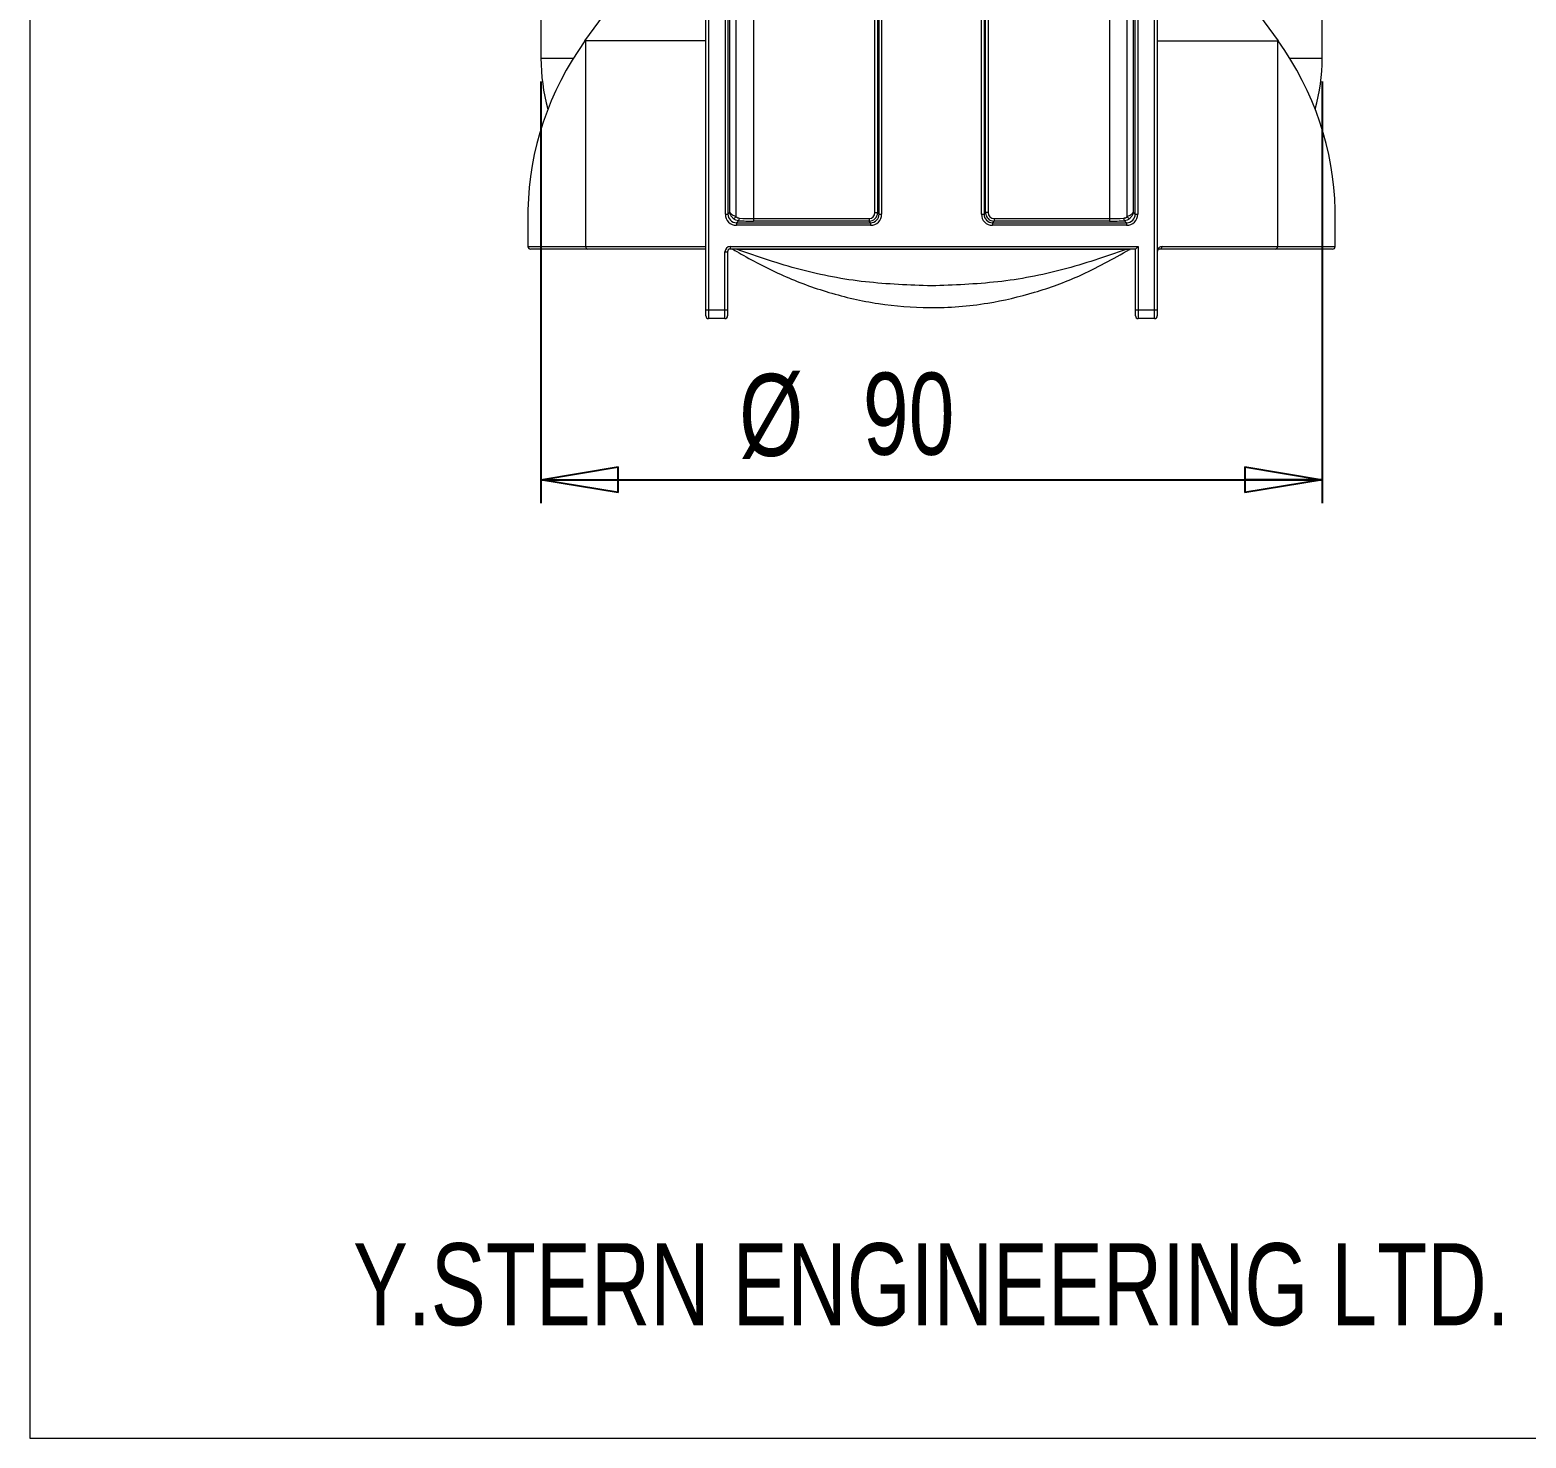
# Model space of a CAD drawing. Header units: millimetres. Extents: x 3 to 208, y 3 to 295.
# Drawn here: x 2.9 to 66.8, y 2.6 to 62.7 of the extents above; entities that cross this region are included whole.
import ezdxf

# ---------------------------------------------------------------- set-up
doc = ezdxf.new("R2010")
doc.units = ezdxf.units.MM
doc.layers.add('LEVEL0', color=179, linetype='Continuous')
doc.styles.add('SLDTEXTSTYLE0', font='TXT', dxfattribs={"width": 0.75})
doc.dimstyles.new('SLDDIMSTYLE0', dxfattribs={"dimtxt": 3.5, "dimasz": 3.302, "dimexe": 0, "dimexo": 0.0625, "dimgap": 0.875, "dimtad": 1, "dimdec": 0, "dimlfac": 2.7, "dimrnd": 1e-09, "dimzin": 12, "dimdsep": 46, "dimtxsty": 'SLDTEXTSTYLE0', "dimblk1": 'CLOSED', "dimblk2": 'CLOSED', "dimsah": 1, "dimcen": 0.09, "dimadec": 0, "dimazin": 3, "dimtfac": 1, "dimtdec": 0, "dimtofl": 0, "dimtmove": 0, "dimatfit": 3, "dimldrblk": 'CLOSED', "dimfxl": 0, "dimfrac": 2, "dimtolj": 1, "dimtzin": 12, "dimarcsym": 0})

# ---------------------------------------------------------------- blocks, each defined once
blk = doc.blocks.new('_CLOSED')
at = {"color": 0, "linetype": 'ByBlock', "lineweight": -2}
for p, q in [((-1, 0.166667), (0, 0)), ((-1, 0.166667), (-1, -0.166667)), ((0, 0), (-1, -0.166667)), ((0, 0), (-1, 0))]:
    blk.add_line(p, q, dxfattribs=at)
blk = doc.blocks.new('_D_10')
at = {"layer": 'LEVEL0', "color": 7}
for p, q in [((24.719, 60.465), (24.719, 42.48)), ((58.052, 60.465), (58.052, 42.48)), ((24.719, 43.48), (58.052, 43.48))]:
    blk.add_line(p, q, dxfattribs=at)
at = {"layer": 'LEVEL0', "color": 7, "xscale": 3.302, "yscale": 3.302, "rotation": 180.0000000000004}
blk.add_blockref('_CLOSED', (24.719, 43.48, 34.795), dxfattribs=at)
at = {"layer": 'LEVEL0', "color": 7, "xscale": 3.302, "yscale": 3.302}
blk.add_blockref('_CLOSED', (58.052, 43.48, 34.795), dxfattribs=at)
at = {"layer": 'LEVEL0', "color": 7, "char_height": 3.5, "attachment_point": 1, "style": 'SLDTEXTSTYLE0'}
for s, insert in [('%%c', (33.179, 47.992, 34.795)), ('90', (38.457, 48.045, 34.795))]:
    blk.add_mtext(s, dxfattribs=dict(at, insert=insert))

msp = doc.modelspace()

# ---------------------------------------------------------------- linework, layer by layer
at = {"color": 7, "linetype": 'Continuous', "lineweight": 15}
for p, q in [((31.756, 50.724), (31.756, 137.391)), ((51.015, 137.391), (51.015, 50.724)), ((24.719, 86.094), (24.719, 61.465)), ((58.052, 61.465), (58.052, 86.094)), ((26.598, 62.206), (29.468, 66.163)), ((53.303, 66.163), (56.173, 62.206)), ((24.164, 54.423), (24.164, 53.428)), ((58.608, 53.428), (58.608, 54.425)), ((26.721, 53.317), (24.275, 53.317)), ((31.756, 53.317), (26.721, 53.317)), ((32.682, 53.206), (32.682, 50.724)), ((50.089, 53.317), (32.793, 53.317)), ((50.089, 50.724), (50.089, 53.317)), ((56.051, 53.317), (51.126, 53.317)), ((58.497, 53.317), (56.051, 53.317)), ((31.756, 50.465), (31.756, 50.724)), ((32.682, 50.724), (32.682, 50.465)), ((50.089, 50.465), (50.089, 50.724)), ((51.015, 50.724), (51.015, 50.465)), ((32.571, 50.354), (31.867, 50.354)), ((50.904, 50.354), (50.201, 50.354))]:
    msp.add_line(p, q, dxfattribs=at)
at = {"color": 8, "linetype": 'Continuous', "lineweight": 0}
for p, q in [((31.867, 137.391), (31.867, 50.724)), ((50.904, 50.724), (50.904, 137.391)), ((32.589, 54.809), (32.589, 136.269)), ((32.698, 136.269), (32.698, 54.809)), ((32.784, 54.894), (32.784, 136.183)), ((33.041, 136.372), (33.041, 54.706)), ((33.793, 136.459), (33.793, 54.619)), ((38.972, 54.874), (38.972, 136.204)), ((39.082, 136.204), (39.082, 54.874)), ((39.147, 54.809), (39.147, 136.269)), ((39.257, 136.269), (39.257, 54.809)), ((43.515, 54.809), (43.515, 136.269)), ((43.624, 136.269), (43.624, 54.809)), ((43.69, 54.874), (43.69, 136.204)), ((43.799, 136.204), (43.799, 54.874)), ((48.978, 136.459), (48.978, 54.619)), ((49.73, 54.706), (49.73, 136.372)), ((49.988, 136.183), (49.988, 54.894)), ((50.073, 54.809), (50.073, 136.269)), ((50.183, 136.269), (50.183, 54.809)), ((26.626, 62.206), (26.598, 62.206)), ((31.756, 62.206), (26.626, 62.206)), ((26.626, 62.206), (26.626, 53.428)), ((51.015, 62.206), (56.146, 62.206)), ((56.146, 62.206), (56.146, 53.428)), ((56.146, 62.206), (56.173, 62.206)), ((24.719, 61.465), (26.106, 61.465)), ((56.666, 61.465), (58.052, 61.465)), ((32.589, 54.809), (32.698, 54.809)), ((32.698, 54.809), (32.784, 54.894)), ((33.148, 54.529), (33.063, 54.444)), ((33.063, 54.444), (38.783, 54.444)), ((33.063, 54.444), (33.063, 54.335)), ((38.783, 54.335), (33.063, 54.335)), ((33.793, 54.619), (38.717, 54.619)), ((33.793, 54.619), (33.793, 54.51)), ((38.717, 54.51), (33.793, 54.51)), ((38.717, 54.619), (38.717, 54.51)), ((38.783, 54.444), (38.717, 54.51)), ((38.783, 54.444), (38.783, 54.335)), ((38.972, 54.874), (39.082, 54.874)), ((39.082, 54.874), (39.147, 54.809)), ((39.147, 54.809), (39.257, 54.809)), ((43.515, 54.809), (43.624, 54.809)), ((43.624, 54.809), (43.69, 54.874)), ((43.799, 54.874), (43.69, 54.874)), ((44.054, 54.51), (43.989, 54.444)), ((43.989, 54.444), (49.709, 54.444)), ((43.989, 54.444), (43.989, 54.335)), ((49.709, 54.335), (43.989, 54.335)), ((44.054, 54.619), (48.978, 54.619)), ((44.054, 54.619), (44.054, 54.51)), ((48.978, 54.51), (44.054, 54.51)), ((48.978, 54.619), (48.978, 54.51)), ((49.709, 54.444), (49.624, 54.529)), ((49.709, 54.444), (49.709, 54.335)), ((49.988, 54.894), (50.073, 54.809)), ((50.073, 54.809), (50.183, 54.809)), ((24.164, 53.428), (26.626, 53.428)), ((26.626, 53.428), (31.756, 53.428)), ((32.571, 50.724), (32.571, 53.206)), ((32.571, 53.206), (32.682, 53.206)), ((32.793, 53.428), (50.201, 53.428)), ((32.793, 53.428), (32.793, 53.317)), ((49.687, 53.304), (33.085, 53.304)), ((50.201, 53.428), (50.201, 50.724)), ((51.222, 53.428), (56.146, 53.428)), ((56.146, 53.428), (58.608, 53.428)), ((31.756, 50.724), (31.867, 50.724)), ((31.867, 50.724), (32.571, 50.724)), ((31.867, 50.724), (31.867, 50.354)), ((32.571, 50.354), (32.571, 50.724)), ((32.571, 50.724), (32.682, 50.724)), ((50.089, 50.724), (50.201, 50.724)), ((50.201, 50.724), (50.904, 50.724)), ((50.201, 50.724), (50.201, 50.354)), ((50.904, 50.724), (51.015, 50.724)), ((50.904, 50.354), (50.904, 50.724))]:
    msp.add_line(p, q, dxfattribs=at)
at = {"color": 7, "linetype": 'Continuous', "lineweight": 15, "flags": 128}
msp.add_lwpolyline([(50.201, 53.428), (50.181, 53.409), (50.163, 53.39), (50.145, 53.372), (50.129, 53.356), (50.115, 53.343), (50.104, 53.332), (50.096, 53.323), (50.091, 53.318), (50.089, 53.317)], dxfattribs=at)
at = {"color": 7, "linetype": 'Continuous', "lineweight": 15}
for centre, radius, start, end in [((32.867, 61.465), 8.148, 180, 195.50161), ((49.904, 61.465), 8.148, 344.49839, 0), ((24.275, 53.428), 0.111, 180, 270), ((32.793, 53.206), 0.111, 90, 180), ((33.018, 53.132), 0.185, 68.75706, 90), ((49.916, 53.132), 0.185, 89.99475, 106.33685), ((51.126, 53.206), 0.111, 90, 180), ((58.497, 53.428), 0.111, 270, 0), ((31.867, 50.465), 0.111, 180, 270), ((32.571, 50.465), 0.111, 270, 0), ((50.201, 50.465), 0.111, 180, 270), ((50.904, 50.465), 0.111, 270, 360)]:
    msp.add_arc(centre, radius, start, end, dxfattribs=at)
at = {"color": 8, "linetype": 'Continuous', "lineweight": 0}
for centre, radius, start, end in [((32.87, 54.82), 0.206, 286.4415, 326.45773), ((33.035, 54.627), 0.15, 318.93109, 4.14592), ((49.737, 54.627), 0.15, 175.85408, 221.06891), ((49.901, 54.82), 0.206, 213.54227, 253.5585), ((26.73, 53.42), 0.104, 175.93457, 265.25747), ((32.793, 53.206), 0.222, 90, 180), ((49.916, 53.132), 0.185, 106.3301, 120.9222), ((51.222, 53.206), 0.222, 90, 158.20495), ((51.118, 53.42), 0.104, 274.74217, 4.0662), ((56.042, 53.42), 0.104, 274.74253, 4.06543)]:
    msp.add_arc(centre, radius, start, end, dxfattribs=at)
at = {"color": 7, "linetype": 'Continuous', "lineweight": 15}
for start_param, end_param in [(2.603403, 3.12764), (0.013952, 0.538189)]:
    msp.add_ellipse((41.386, 54.798), major_axis=(17.222, 0), ratio=0.8391, start_param=start_param, end_param=end_param, dxfattribs=at)
at = {"color": 8, "linetype": 'Continuous', "lineweight": 0}
for centre, major_axis, ratio, start_param, end_param in [((33.078, 54.823), (-0.351, -0.351), 0.970288, 5.512866, 7.053504), ((33.078, 54.823), (0.275, 0.275), 0.953541, 2.371274, 3.911912), ((33.793, 54.856), (1.963, 0), 0.176327, 4.377391, 4.712389), ((33.793, 54.965), (1.852, 0), 0.186907, 4.377391, 4.712389), ((38.709, 54.882), (-0.265, 0.265), 0.987633, 2.371274, 3.911912), ((38.709, 54.882), (-0.189, 0.189), 0.970288, 2.371274, 3.911912), ((38.768, 54.823), (-0.351, 0.351), 0.970288, 2.371274, 3.911912), ((38.768, 54.823), (0.275, -0.275), 0.953541, 5.512866, 7.053504), ((44.004, 54.823), (-0.351, -0.351), 0.970288, 5.512866, 7.053504), ((44.004, 54.823), (0.275, 0.275), 0.953541, 2.371274, 3.911912), ((44.062, 54.882), (0.265, 0.265), 0.987633, 2.371274, 3.911912), ((44.062, 54.882), (-0.189, -0.189), 0.970288, 5.512866, 7.053504), ((48.978, 54.965), (1.852, 0), 0.186907, 4.712389, 5.047387), ((48.978, 54.856), (1.963, 0), 0.176327, 4.712389, 5.047387), ((49.694, 54.823), (-0.351, 0.351), 0.970288, 2.371274, 3.911912), ((49.694, 54.823), (0.275, -0.275), 0.953541, 5.512866, 7.053504)]:
    msp.add_ellipse(centre, major_axis=major_axis, ratio=ratio, start_param=start_param, end_param=end_param, dxfattribs=at)
at = {"color": 7, "linetype": 'Continuous', "lineweight": 15}
for points, knots in [([(24.165, 55), (24.165, 54.96), (24.165, 54.778), (24.163, 54.566), (24.164, 54.441), (24.164, 54.423)], [0, 0, 0, 0, 0.190738, 0.880026, 1, 1, 1, 1]), ([(58.603, 54.054), (58.603, 54.057), (58.608, 54.113), (58.608, 54.344), (58.607, 54.673), (58.607, 54.908), (58.606, 55)], [0, 0, 0, 0, 0.022854, 0.394259, 0.764371, 1, 1, 1, 1]), ([(32.906, 53.317), (32.906, 53.317), (33.02, 53.244), (33.718, 52.841), (35.028, 52.159), (36.994, 51.424), (39.101, 50.947), (40.984, 50.791), (42.55, 50.85), (44.065, 51.03), (45.803, 51.441), (47.866, 52.194), (49.131, 52.903), (49.837, 53.3)], [0, 0, 0, 0, 0.000001, 0.024737, 0.14212, 0.259374, 0.377864, 0.496257, 0.563668, 0.631084, 0.743963, 0.856957, 1, 1, 1, 1]), ([(41.386, 51.747), (40.442, 51.782), (38.556, 51.852), (35.76, 52.376), (33.977, 52.995), (33.085, 53.304)], [0, 0, 0, 0, 0.333333, 0.666667, 1, 1, 1, 1]), ([(49.687, 53.304), (48.795, 52.995), (47.011, 52.376), (44.216, 51.852), (42.329, 51.782), (41.386, 51.747)], [0, 0, 0, 0, 0.333333, 0.666667, 1, 1, 1, 1]), ([(49.837, 53.3), (49.834, 53.298), (49.824, 53.292), (49.822, 53.291), (49.821, 53.29)], [0, 0, 0, 0, 0.33113, 1, 1, 1, 1]), ([(49.829, 53.295), (49.828, 53.295), (49.828, 53.294), (49.829, 53.295), (49.833, 53.297), (49.841, 53.301), (49.851, 53.306), (49.861, 53.308), (49.864, 53.309)], [0, 0, 0, 0, 0.041842, 0.226709, 0.361978, 0.494806, 0.795579, 1, 1, 1, 1])]:
    msp.add_open_spline(points, degree=3, knots=knots, dxfattribs=at)
at = {"color": 8, "linetype": 'Continuous', "lineweight": 0}
for points, knots in [([(32.928, 54.622), (32.916, 54.635), (32.883, 54.666), (32.832, 54.733), (32.799, 54.806), (32.788, 54.861), (32.785, 54.884), (32.784, 54.891), (32.784, 54.894), (32.784, 54.894)], [0, 0, 0, 0, 0.162856, 0.418101, 0.765929, 0.925797, 0.974816, 0.992756, 1, 1, 1, 1]), ([(32.784, 54.894), (32.784, 54.894), (32.788, 54.878), (32.801, 54.854), (32.836, 54.816), (32.872, 54.789), (32.923, 54.758), (32.976, 54.732), (33.02, 54.714), (33.041, 54.706)], [0, 0, 0, 0, 0.005329, 0.218078, 0.323966, 0.551906, 0.616987, 0.81476, 1, 1, 1, 1]), ([(33.148, 54.529), (33.107, 54.535), (33.026, 54.547), (32.961, 54.597), (32.928, 54.622)], [0, 0, 0, 0, 0.503006, 1, 1, 1, 1]), ([(33.041, 54.706), (33.062, 54.688), (33.104, 54.652), (33.158, 54.643), (33.184, 54.638)], [0, 0, 0, 0, 0.502498, 1, 1, 1, 1]), ([(49.587, 54.638), (49.613, 54.643), (49.667, 54.652), (49.708, 54.687), (49.73, 54.706)], [0, 0, 0, 0, 0.481557, 1, 1, 1, 1]), ([(49.843, 54.622), (49.81, 54.596), (49.744, 54.546), (49.663, 54.534), (49.624, 54.529)], [0, 0, 0, 0, 0.512984, 1, 1, 1, 1]), ([(49.73, 54.706), (49.751, 54.714), (49.796, 54.732), (49.848, 54.758), (49.9, 54.789), (49.936, 54.816), (49.971, 54.854), (49.983, 54.878), (49.987, 54.894), (49.988, 54.894)], [0, 0, 0, 0, 0.18524, 0.383013, 0.448094, 0.676034, 0.781922, 0.994671, 1, 1, 1, 1]), ([(49.988, 54.894), (49.987, 54.894), (49.987, 54.891), (49.987, 54.884), (49.984, 54.861), (49.972, 54.806), (49.939, 54.733), (49.888, 54.666), (49.856, 54.635), (49.843, 54.622)], [0, 0, 0, 0, 0.007244, 0.025184, 0.074203, 0.234071, 0.581899, 0.837144, 1, 1, 1, 1]), ([(49.821, 53.29), (49.82, 53.291), (49.814, 53.291), (49.79, 53.294), (49.747, 53.299), (49.708, 53.302), (49.687, 53.304)], [0, 0, 0, 0, 0.024966, 0.124831, 0.524291, 1, 1, 1, 1])]:
    msp.add_open_spline(points, degree=3, knots=knots, dxfattribs=at)
at = {"layer": 'LEVEL0', "color": 7, "lineweight": 0}
for p, q in [((2.915, 294.537), (2.915, 2.591)), ((2.915, 2.591), (208.407, 2.591))]:
    msp.add_line(p, q, dxfattribs=at)

# ---------------------------------------------------------------- texts
at = {"layer": 'LEVEL0', "color": 7, "insert": (66.049, 10.904), "char_height": 3.5, "attachment_point": 3, "style": 'SLDTEXTSTYLE0'}
msp.add_mtext('Y.STERN ENGINEERING LTD.', dxfattribs=at)

# ---------------------------------------------------------------- dimensions: what is measured, and where the dimension line sits
at = {"layer": 'LEVEL0', "color": 7}
dim = msp.add_linear_dim(base=(58.052, 43.48), p1=(24.719, 61.465), p2=(58.052, 61.465), angle=0, text='%%c<>', dimstyle='SLDDIMSTYLE0', dxfattribs=at)
dim.commit()
dim.dimension.update_dxf_attribs({"geometry": '_D_10', "text_midpoint": (39.826, 43.48), "dimtype": 160})

doc.saveas('drawing.dxf')
